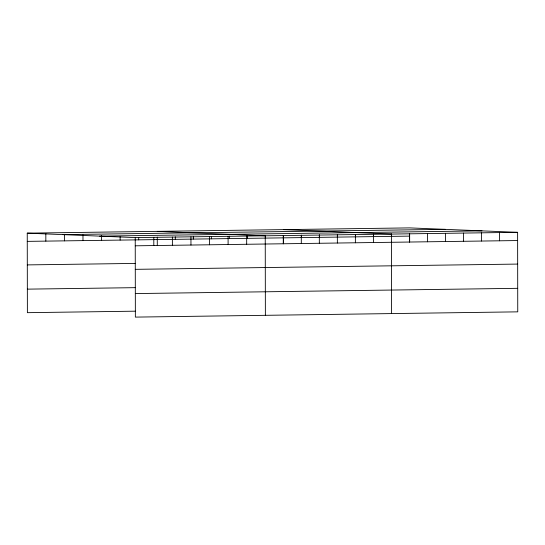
<?xml version="1.0" encoding="UTF-8"?>
<svg xmlns="http://www.w3.org/2000/svg" width="545" height="545" viewBox="0 0 545 545"><rect width="100%" height="100%" fill="white"/><g stroke="black" fill="none" stroke-linecap="round" stroke-linejoin="round"><path stroke-width="0.82" d="M27.25 233.151L409.636 227.892L517.614 232.327L517.75 311.849L135.364 317.108L135.228 237.593L27.25 233.151L27.386 312.673L135.446 311.181M62.879 234.616L445.265 229.356M99.592 236.128L481.978 230.862M135.228 237.593L517.614 232.327M27.264 241.374L409.649 236.114M135.242 245.809L517.627 240.549M27.305 264.904L135.364 263.412M135.283 269.339L517.668 264.08M27.345 289.143L135.405 287.658M135.323 293.578L517.709 288.319M283.448 229.629L391.426 234.064L391.562 313.586M157.26 231.366L265.238 235.801L265.374 315.323M499.588 232.579L499.602 240.801M481.555 232.824L481.576 241.047M463.529 233.076L463.543 241.292M445.503 233.321L445.517 241.544M427.478 233.567L427.491 241.789M409.642 233.648L409.656 241.994M409.452 233.819L409.465 242.041M391.617 233.894L391.623 236.36M373.591 234.139L373.598 236.605M373.4 234.316L373.414 242.532M355.565 234.391L355.565 236.857M355.374 234.561L355.388 242.784M337.539 234.636L337.539 237.102M337.348 234.806L337.362 243.029M319.513 234.888L319.513 237.354M319.316 235.059L319.336 243.281M301.48 235.133L301.487 237.6M301.29 235.304L301.303 243.526M283.454 235.379L283.468 243.731M283.264 235.556L283.277 243.772M265.429 235.631L265.435 238.097M247.403 235.876L247.41 238.342M246.667 236.053L246.681 244.276M229.377 236.128L229.384 238.594M228.089 236.312L228.11 244.535M211.351 236.373L211.358 238.839M209.518 236.564L209.532 244.787M193.325 236.619L193.325 239.091M190.948 236.823L190.961 245.046M175.299 236.871L175.299 239.337M172.377 237.075L172.39 245.298M157.273 237.116L157.287 245.468M153.799 237.334L153.813 245.557M138.696 237.375L138.703 239.841M120.125 236.809L120.132 240.093M101.547 235.42L101.554 240.352M82.976 234.854L82.983 240.604M64.399 234.282L64.412 240.863M45.828 233.716L45.835 241.115"/></g></svg>
